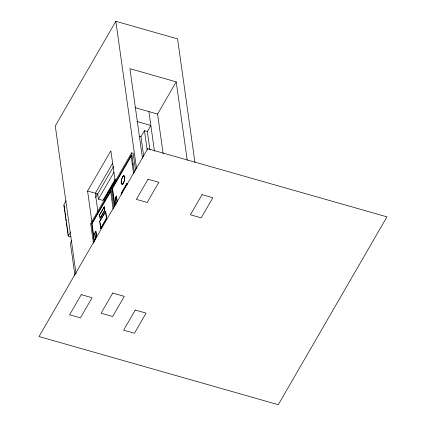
<?xml version="1.0" encoding="UTF-8"?>
<svg xmlns="http://www.w3.org/2000/svg" width="426" height="426" viewBox="0 0 426 426"><rect width="100%" height="100%" fill="white"/><g stroke="black" fill="none" stroke-linecap="round" stroke-linejoin="round"><path stroke-width="0.64" d="M121.165 182.972L121.362 179.879L122.47 176.827L123.833 175.608L124.85 176.992L124.648 180.086L123.54 183.137C122.108 187.03 119.839 180.187 122.177 184.357M121.394 182.408L121.362 179.879M121.985 184.298L123.348 183.079L124.456 180.033L124.658 176.934L123.833 175.608M121.777 179.325L122.443 177.493M194.954 162.535L177.578 38.888L115.84 21.3L55.279 125.958L76.078 273.934M66.163 200.763L63.836 204.789L68.229 236.057L70.753 236.776M91.888 221.653L87.586 191.034L110.877 150.783L115.276 182.051M67.915 230.482L67.936 232.718M68.229 236.057L70.562 232.032M112.608 163.334L95.302 193.234L97.868 211.472M95.568 197.589L113.667 166.316M71.781 240.717L70.381 243.134L74.896 275.255M115.276 179.144L102.964 200.417L98.427 199.128L114.067 172.099M104.21 200.326L104.077 199.4L115.393 179.852M135.575 170.309L133.184 153.264L131.639 152.822L90.679 223.602L93.443 243.267M143.743 156.502L140.963 136.735L144.457 130.697L147.353 131.522L149.947 149.968M109.929 191.018L110.595 189.868M112.927 185.843L113.593 184.692M114.589 182.967L115.254 181.817M94.221 241.92L91.649 223.65L110.579 190.939L110.968 191.045L92.037 223.756L94.513 241.377M114.7 206.525L112.134 188.26L131.059 155.554L131.442 155.666L112.517 188.372L115.031 206.269M147.353 131.522L150.847 125.484L137.007 121.538M163.158 153.797L157.577 114.061L176.21 81.856L129.903 68.666L142.502 158.28M99.466 214.853L104.322 206.855L104.807 210.332L100.147 218.378L99.466 214.853L99.908 216.642M99.663 214.906L104.322 206.855M99.956 218.325L104.615 210.274L104.125 206.802M99.668 221.419L105.685 211.408L106.66 218.357L100.834 228.421L99.668 221.419L105.685 211.408M95.573 239.923L94.668 233.507L95.834 231.494L96.75 236.68M116.053 204.528L115.148 198.117L116.314 196.104L117.23 201.29M96.026 231.552L94.668 233.507M115.702 200.737L115.339 198.17L116.506 196.157M100.642 228.363L106.468 218.304L105.488 211.355M121.351 194.629L121.17 193.324L127.188 183.318L121.362 193.377L121.548 194.682M124.03 175.661L122.47 176.827M135.042 107.64L157.577 114.061M139.227 136.24L140.963 136.735M112.134 188.26L112.517 188.372M87.586 191.034L97.698 193.915L98.427 199.128M96.67 194.448L97.937 194.81M103.204 199.155L104.077 199.4M91.649 223.65L92.037 223.756M176.21 81.856L187.227 160.272M148.892 111.585L154.457 151.182M144.457 130.697L147.146 149.803M115.84 21.3L136.544 168.621M131.639 152.822L134.403 172.493M132.545 163.493L132.726 164.798M131.059 155.554L133.626 173.819M126.996 183.26L127.177 184.565M116.314 196.104L117.123 201.876M115.883 202.02L116.064 203.303M111.159 188.212L113.923 207.877M110.579 190.939L113.146 209.203M100.035 222.734L100.302 224.63M100.483 225.892L100.834 228.421M95.834 231.494L96.643 237.266M94.95 234.204L95.674 239.337M66.813 224.593L67.074 226.456M67.249 227.702L67.51 229.571M64.065 205.167L64.518 208.399M64.699 209.693L64.97 211.631M65.151 212.925L65.79 217.457M65.971 218.746L66.243 220.689M66.424 221.983L66.605 223.277M68.112 233.943L68.368 235.775M147.731 148.695L39.032 336.54L278.269 404.7L386.968 216.855L147.731 148.695M81.254 294.648L69.608 314.771L80.413 317.849L92.059 297.726L81.254 294.648M148.024 179.255L136.379 199.384L147.183 202.462L158.829 182.333L148.024 179.255M112.736 293.067L101.09 313.19L112.666 316.491L124.312 296.363L112.736 293.067M135.276 310.037L123.631 330.161L134.435 333.244L146.081 313.115L135.276 310.037M202.046 194.65L190.401 214.773L201.205 217.851L212.851 197.728L202.046 194.65"/></g></svg>
